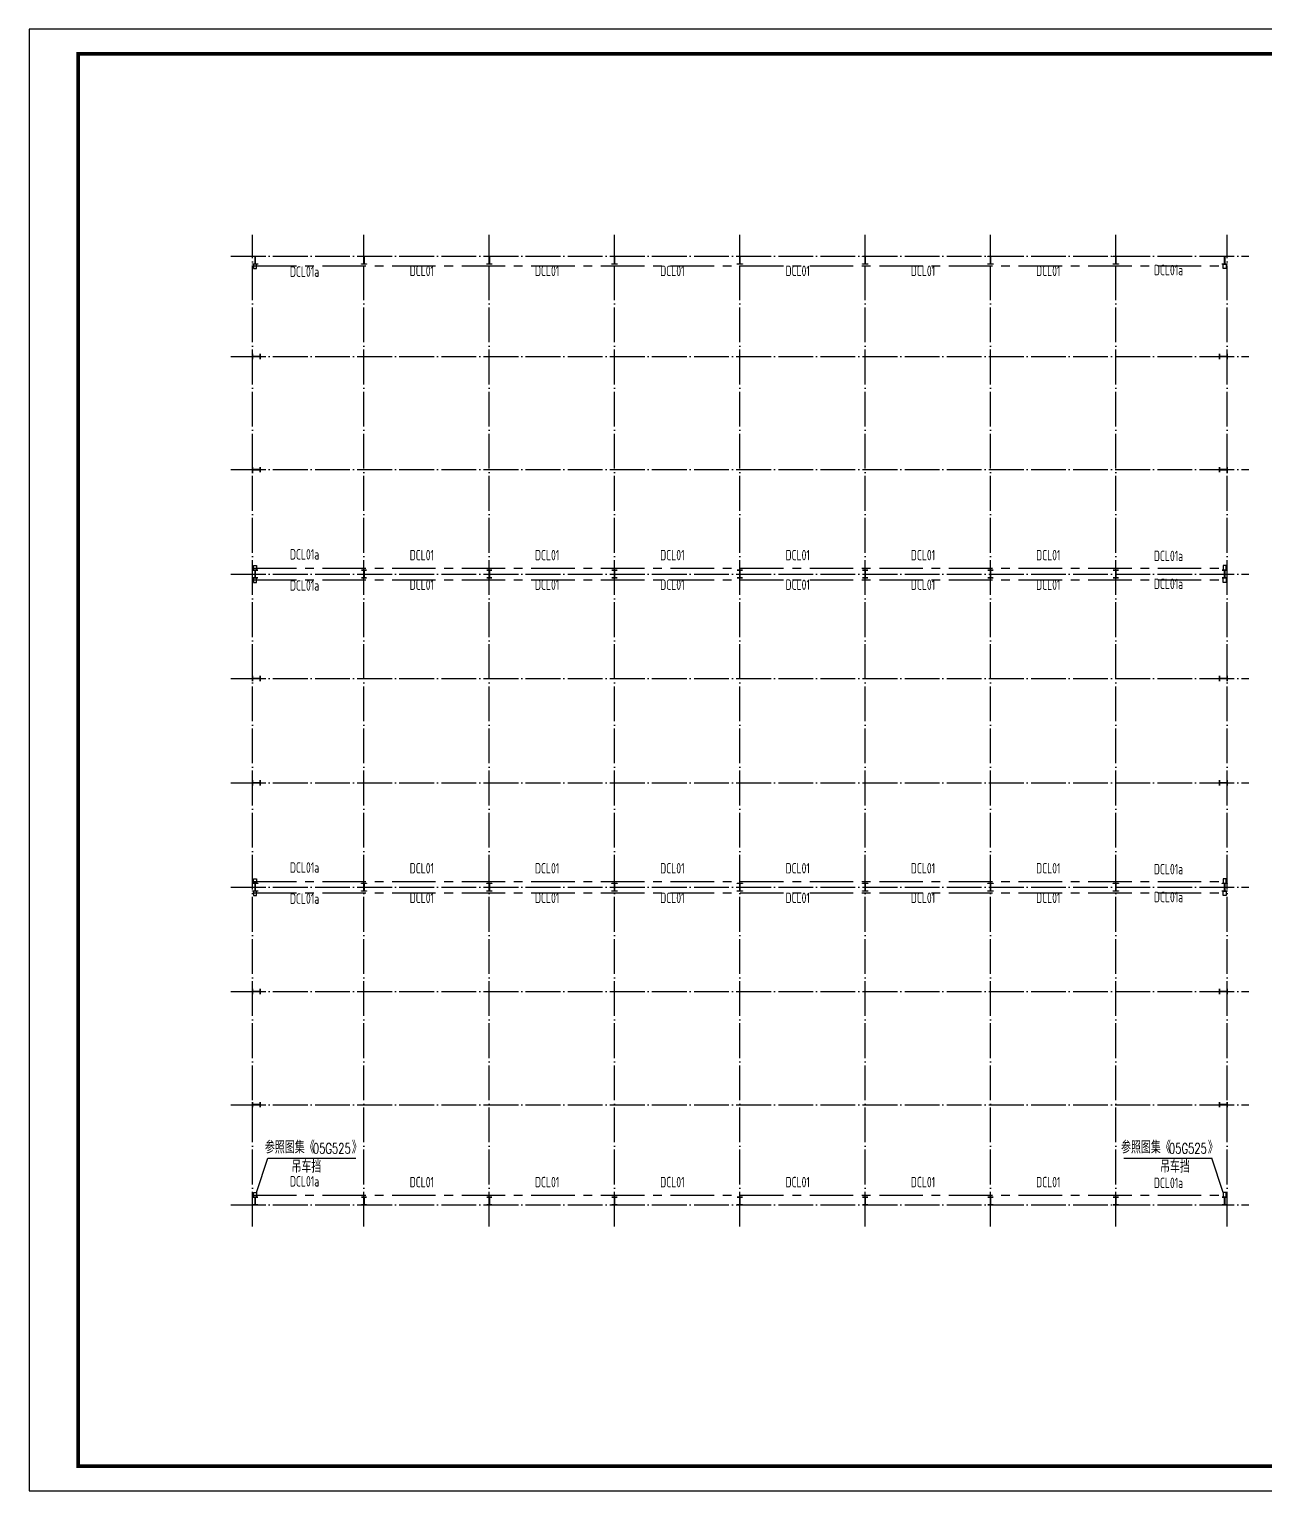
# Model space of a CAD drawing. Extents: x -33967 to 1773478, y -1022458 to -784650.
# Drawn here: x 656588 to 727588, y -1022458 to -938458 of the extents above; entities that cross this region are included whole.
import ezdxf
from ezdxf.enums import TextEntityAlignment as Align

# ---------------------------------------------------------------- set-up
doc = ezdxf.new("R2010")
doc.units = 0
doc.header["$LTSCALE"] = 1000
doc.header["$MEASUREMENT"] = 0
doc.linetypes.add('CENTERX2', pattern=[4, 2.5, -0.5, 0.5, -0.5])
doc.linetypes.add('DOTE', pattern=[2.42, 2, -0.2, 0.02, -0.2])
for name, color, linetype in [('AXIS', 3, 'Continuous'), ('DOTE', 1, 'DOTE'), ('GZ', 50, 'Continuous'), ('PUB_TEXT', 7, 'Continuous'), ('PUB_TITLE', 4, 'Continuous')]:
    doc.layers.add(name, color=color, linetype=linetype)
doc.styles.add('_TCH_DIM', font='SIMPLEX', dxfattribs={"bigfont": 'GBCBIG'})
doc.styles.add('TSSD_Norm', font='tssdeng.shx', dxfattribs={"bigfont": 'hztxt.shx'})

# ---------------------------------------------------------------- blocks, each defined once
blk = doc.blocks.new('钢柱2')
at = {"layer": 'GZ'}
blk.add_lwpolyline([(718423, -21049), (718123, -21049), (718123, -21039), (718266, -21039), (718270, -21034), (718270, -20614), (718266, -20609), (718123, -20609), (718123, -20599), (718423, -20599), (718423, -20609), (718280, -20609), (718276, -20614), (718276, -21034), (718280, -21039), (718423, -21039), (718423, -21049)], close=True, dxfattribs=at)
blk = doc.blocks.new('抗风柱2')
at = {"layer": 'GZ'}
blk.add_lwpolyline([(717928, -35162), (717928, -35462), (717938, -35462), (717938, -35319), (717943, -35315), (718363, -35315), (718368, -35319), (718368, -35462), (718378, -35462), (718378, -35162), (718368, -35162), (718368, -35305), (718364, -35309), (717943, -35309), (717938, -35305), (717938, -35162), (717928, -35162)], close=True, dxfattribs=at)

msp = doc.modelspace()

# ---------------------------------------------------------------- linework, layer by layer
at = {"color": 6, "linetype": 'CENTERX2'}
for p, q in [((669440.1, -952061.7), (725410.1, -952061.7)), ((669440.1, -969442), (725410.1, -969442)), ((669440.1, -970097), (725410.1, -970097)), ((669440.1, -987442), (725410.1, -987442)), ((669440.1, -988097), (725410.1, -988097)), ((669440.1, -1005476.8), (725410.1, -1005476.8))]:
    msp.add_line(p, q, dxfattribs=at)
for points in [[(669484.4, -952217.6), (669645.8, -952217.6), (669645.8, -951959), (669484.4, -951959)], [(725365.8, -952217.6), (725204.4, -952217.6), (725204.4, -951959), (725365.8, -951959)], [(669484.4, -969286.2), (669645.8, -969286.2), (669645.8, -969544.8), (669484.4, -969544.8)], [(725365.8, -969286.2), (725204.4, -969286.2), (725204.4, -969544.8), (725365.8, -969544.8)], [(669484.4, -970252.8), (669645.8, -970252.8), (669645.8, -969994.3), (669484.4, -969994.3)], [(725365.8, -970252.8), (725204.4, -970252.8), (725204.4, -969994.3), (725365.8, -969994.3)], [(669484.4, -987286.2), (669645.8, -987286.2), (669645.8, -987544.8), (669484.4, -987544.8)], [(725365.8, -987286.2), (725204.4, -987286.2), (725204.4, -987544.8), (725365.8, -987544.8)], [(669484.4, -988252.8), (669645.8, -988252.8), (669645.8, -987994.3), (669484.4, -987994.3)], [(725365.8, -988252.8), (725204.4, -988252.8), (725204.4, -987994.3), (725365.8, -987994.3)], [(669484.4, -1005321), (669645.8, -1005321), (669645.8, -1005579.5), (669484.4, -1005579.5)], [(725365.8, -1005321), (725204.4, -1005321), (725204.4, -1005579.5), (725365.8, -1005579.5)]]:
    msp.add_lwpolyline(points, close=True)
at = {"layer": 'AXIS'}
for p, q in [((669645.8, -1005321), (670294.4, -1003339.1)), ((670294.4, -1003339.1), (675359.6, -1003339.1)), ((719490.5, -1003339.1), (724555.8, -1003339.1)), ((725204.4, -1005321), (724555.8, -1003339.1))]:
    msp.add_line(p, q, dxfattribs=at)
at = {"layer": 'DOTE'}
for p, q in [((669415.1, -1007269.5), (669415.1, -950269.5)), ((675825.1, -1007269.5), (675825.1, -950269.5)), ((683025.1, -1007269.5), (683025.1, -950269.5)), ((690225.1, -1007269.5), (690225.1, -950269.5)), ((697425.1, -1007269.5), (697425.1, -950269.5)), ((704625.1, -1007269.5), (704625.1, -950269.5)), ((711825.1, -1007269.5), (711825.1, -950269.5)), ((719025.1, -1007269.5), (719025.1, -950269.5)), ((725435.1, -1007269.5), (725435.1, -950269.5)), ((668175.1, -951509.5), (726675.1, -951509.5)), ((668175.1, -957269.5), (726675.1, -957269.5)), ((668175.1, -963769.5), (726675.1, -963769.5)), ((668175.1, -969769.5), (726675.1, -969769.5)), ((668175.1, -975769.5), (726675.1, -975769.5)), ((668175.1, -981769.5), (726675.1, -981769.5)), ((668175.1, -987769.5), (726675.1, -987769.5)), ((668175.1, -993769.5), (726675.1, -993769.5)), ((668175.1, -1000269.5), (726675.1, -1000269.5)), ((668175.1, -1006029.5), (726675.1, -1006029.5))]:
    msp.add_line(p, q, dxfattribs=at)
at = {"layer": 'PUB_TITLE'}
msp.add_lwpolyline([(656587.9, -1022458.4), (775387.9, -1022458.4), (775387.9, -938458.4), (656587.9, -938458.4)], close=True, dxfattribs=at)
at = {"layer": 'PUB_TITLE', "const_width": 212.1}
msp.add_lwpolyline([(659408.2, -1021044.2), (659408.2, -939872.6), (773387.9, -939872.6), (773387.9, -1021044.2)], close=True, dxfattribs=at)

# ---------------------------------------------------------------- block references
for name, p in [('钢柱2', (-48708, -930910.2)), ('钢柱2', (-42448, -930910.2)), ('钢柱2', (-35248, -930910.2)), ('钢柱2', (-28048, -930910.2)), ('钢柱2', (-20848, -930910.2)), ('钢柱2', (-13648, -930910.2)), ('钢柱2', (-6448, -930910.2)), ('钢柱2', (752, -930910.2)), ('钢柱2', (7012, -930910.2)), ('抗风柱2', (-48512.9, -921957.8)), ('抗风柱2', (7057.1, -921957.8)), ('抗风柱2', (-48512.9, -928457.8)), ('抗风柱2', (7057.1, -928457.8)), ('钢柱2', (-48708, -948945.5)), ('钢柱2', (-42448, -948945.5)), ('钢柱2', (-35248, -948945.5)), ('钢柱2', (-28048, -948945.5)), ('钢柱2', (-20848, -948945.5)), ('钢柱2', (-13648, -948945.5)), ('钢柱2', (-6448, -948945.5)), ('钢柱2', (752, -948945.5)), ('钢柱2', (7012, -948945.5)), ('抗风柱2', (-48512.9, -940457.8)), ('抗风柱2', (7057.1, -940457.8)), ('抗风柱2', (-48512.9, -946457.8)), ('抗风柱2', (7057.1, -946457.8)), ('钢柱2', (-48708, -966945.5)), ('钢柱2', (-42448, -966945.5)), ('钢柱2', (-35248, -966945.5)), ('钢柱2', (-28048, -966945.5)), ('钢柱2', (-20848, -966945.5)), ('钢柱2', (-13648, -966945.5)), ('钢柱2', (-6448, -966945.5)), ('钢柱2', (752, -966945.5)), ('钢柱2', (7012, -966945.5)), ('抗风柱2', (-48512.9, -958457.8)), ('抗风柱2', (7057.1, -958457.8)), ('抗风柱2', (-48512.9, -964957.8)), ('抗风柱2', (7057.1, -964957.8)), ('钢柱2', (-48708, -984980.2)), ('钢柱2', (-42448, -984980.2)), ('钢柱2', (-35248, -984980.2)), ('钢柱2', (-28048, -984980.2)), ('钢柱2', (-20848, -984980.2)), ('钢柱2', (-13648, -984980.2)), ('钢柱2', (-6448, -984980.2)), ('钢柱2', (752, -984980.2)), ('钢柱2', (7012, -984980.2))]:
    msp.add_blockref(name, p)

# ---------------------------------------------------------------- texts
at = {"color": 6, "linetype": 'CENTERX2', "style": 'TSSD_Norm', "width": 0.7}
for s, p in [('DCL01a', (672410.4, -952870.6)), ('DCL01', (679149.4, -952827)), ('DCL01', (686349.4, -952827)), ('DCL01', (693549.4, -952827)), ('DCL01', (700749.4, -952827)), ('DCL01', (707949.4, -952827)), ('DCL01', (715149.4, -952827)), ('DCL01a', (722058.2, -952778.8)), ('DCL01a', (672410.4, -969117.8)), ('DCL01', (679149.4, -969161.4)), ('DCL01', (686349.4, -969161.4)), ('DCL01', (693549.4, -969161.4)), ('DCL01', (700749.4, -969161.4)), ('DCL01', (707949.4, -969161.4)), ('DCL01', (715149.4, -969161.4)), ('DCL01a', (722058.2, -969209.6)), ('DCL01a', (672410.4, -970905.9)), ('DCL01', (679149.4, -970862.2)), ('DCL01', (686349.4, -970862.2)), ('DCL01', (693549.4, -970862.2)), ('DCL01', (700749.4, -970862.2)), ('DCL01', (707949.4, -970862.2)), ('DCL01', (715149.4, -970862.2)), ('DCL01a', (722058.2, -970814)), ('DCL01a', (672410.4, -987117.8)), ('DCL01', (679149.4, -987161.4)), ('DCL01', (686349.4, -987161.4)), ('DCL01', (693549.4, -987161.4)), ('DCL01', (700749.4, -987161.4)), ('DCL01', (707949.4, -987161.4)), ('DCL01', (715149.4, -987161.4)), ('DCL01a', (722058.2, -987209.6)), ('DCL01a', (672410.4, -988905.9)), ('DCL01', (679149.4, -988862.2)), ('DCL01', (686349.4, -988862.2)), ('DCL01', (693549.4, -988862.2)), ('DCL01', (700749.4, -988862.2)), ('DCL01', (707949.4, -988862.2)), ('DCL01', (715149.4, -988862.2)), ('DCL01a', (722058.2, -988814)), ('DCL01a', (672410.4, -1005152.5)), ('DCL01', (679149.4, -1005196.2)), ('DCL01', (686349.4, -1005196.2)), ('DCL01', (693549.4, -1005196.2)), ('DCL01', (700749.4, -1005196.2)), ('DCL01', (707949.4, -1005196.2)), ('DCL01', (715149.4, -1005196.2)), ('DCL01a', (722058.2, -1005244.4))]:
    msp.add_text(s, height=600, dxfattribs=at).set_placement(p, align=Align.BOTTOM_CENTER)
at = {"layer": 'PUB_TEXT', "style": '_TCH_DIM'}
for s, p in [('参照图集《    》', (670130.6, -1003070.6)), ('参照图集《    》', (719326.7, -1003070.6)), ('吊车挡', (671657.3, -1004182.7)), ('吊车挡', (721568.6, -1004182.7))]:
    msp.add_text(s, height=714.89, dxfattribs=at).set_placement(p)
at = {"layer": 'PUB_TEXT', "style": '_TCH_DIM', "width": 0.705882}
for p in [(672886.4, -1003078.6), (722082.5, -1003078.6)]:
    msp.add_text('05G525', height=595, dxfattribs=at).set_placement(p)

doc.saveas('drawing.dxf')
